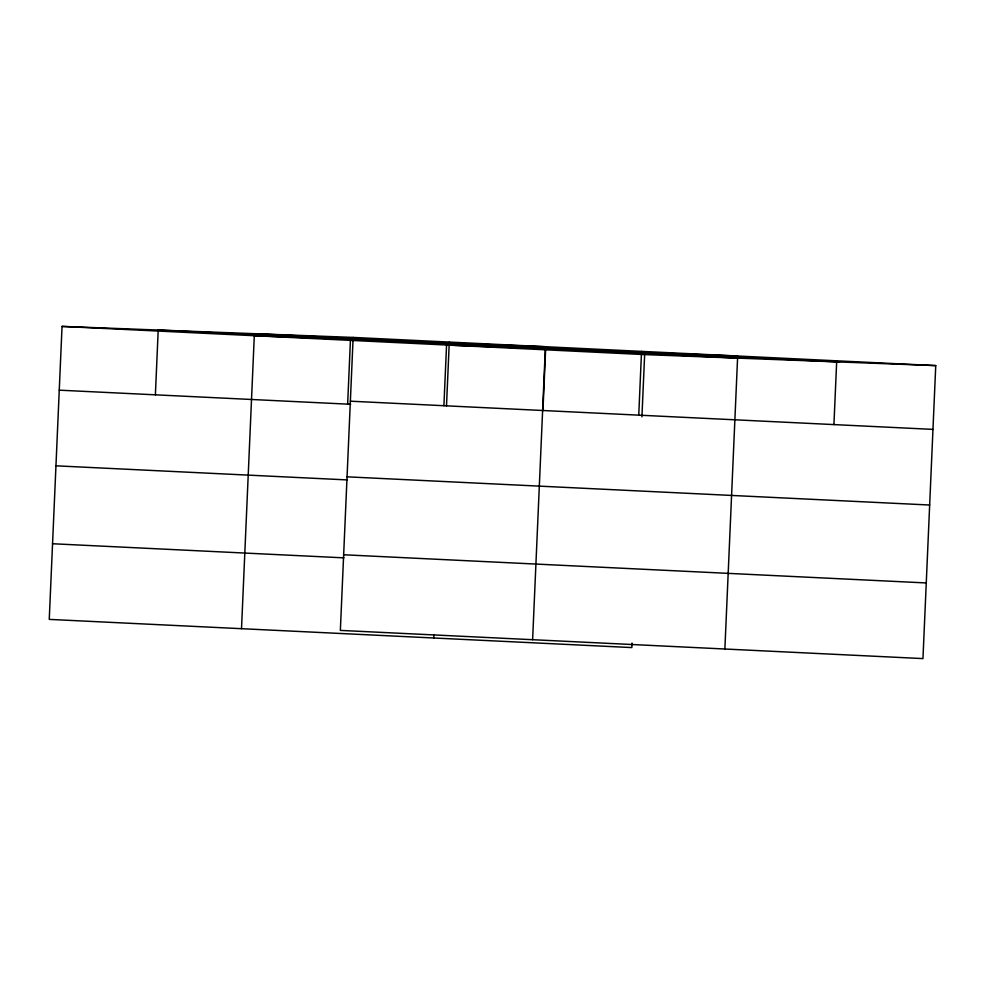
<?xml version="1.0" encoding="UTF-8"?>
<svg xmlns="http://www.w3.org/2000/svg" width="985" height="985" viewBox="0 0 985 985"><rect width="100%" height="100%" fill="white"/><g stroke="black" fill="none" stroke-linecap="round" stroke-linejoin="round"><path stroke-width="1.48" d="M353.147 337.424L340.354 630.4L922.957 658.596L935.75 365.607L353.147 337.424L62.043 326.404L49.25 619.393L631.853 647.576L632.05 643.045M155.384 394.825L158.166 331.058M241.51 628.689L254.302 335.713L545.407 346.72L532.614 639.708M347.643 404.133L350.426 340.354M433.769 637.997L433.892 634.968M443.903 405.746L446.562 345.009L737.666 356.028L724.874 649.004M446.5 405.845L449.283 342.078M542.944 410.536L545.604 349.798M638.748 415.141L641.543 351.374M641.924 416.852L644.646 354.6L935.75 365.607M833.926 424.584L836.708 360.818M257.085 333.792L839.688 361.975M158.105 330.037L740.708 358.232M62.043 326.404L644.646 354.6M350.364 401.19L932.967 429.386M59.26 390.171L350.697 404.281M347.065 476.826L929.668 505.022M55.96 465.819L347.397 479.917M343.666 554.764L926.257 582.948M52.55 543.745L343.987 557.855"/></g></svg>
